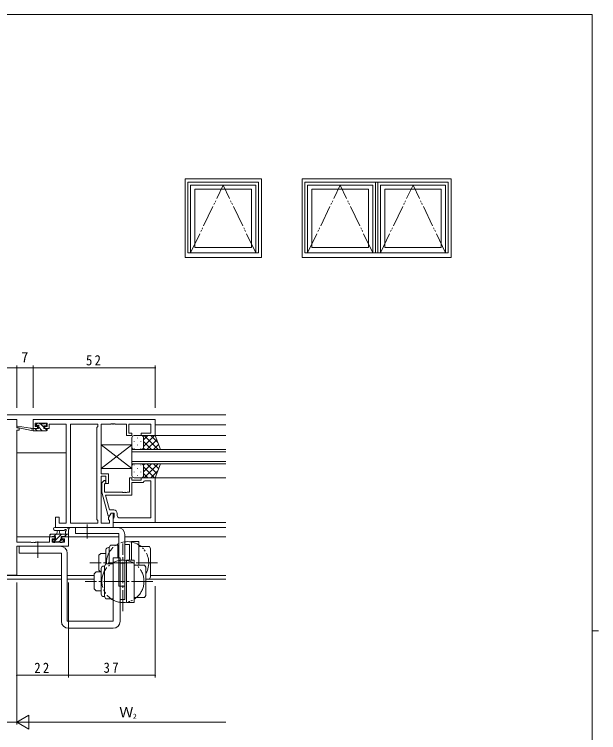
# Model space of a CAD drawing. Units: millimetres on the paper. Extents: x -420 to 373, y -297 to 267.
# Drawn here: x 106.3 to 355.1, y -41.5 to 264.4 of the extents above; entities that cross this region are included whole.
import ezdxf
from ezdxf.enums import TextEntityAlignment as Align

# ---------------------------------------------------------------- set-up
doc = ezdxf.new("R2010")
doc.units = ezdxf.units.MM
doc.linetypes.add('CHAIN2', pattern=[12, 9, -1, 1, -1])
doc.linetypes.add('DOUBLE_CHAIN2', pattern=[12.8, 9, -1, 0.6, -0.6, 0.6, -1])
for name, color, linetype, lineweight in [('0-1_YKK_ZWAK', 7, 'Continuous', 9), ('0-3_YKK_11', 7, 'Continuous', 9), ('0-4_YKK_12', 2, 'Continuous', 9), ('0-5_YKK_13', 4, 'Continuous', 9), ('0-6_YKK_D', 6, 'Continuous', 9), ('0-7_YKK_A1', 4, 'Continuous', 9)]:
    doc.layers.add(name, color=color, linetype=linetype, lineweight=lineweight)
doc.styles.add('ＭＳ ゴシック', font='')
doc.styles.get('ＭＳ ゴシック').set_extended_font_data('MS Gothic')

msp = doc.modelspace()

# ---------------------------------------------------------------- linework, layer by layer
at = {"layer": '0-1_YKK_ZWAK'}
for p, q in [((352.3, 264.4), (-417.7, 264.4)), ((352.3, 264.4), (352.3, -260.6)), ((352.3, 1.9), (355.1, 1.9))]:
    msp.add_line(p, q, dxfattribs=at)
at = {"layer": '0-3_YKK_11'}
for p, q in [((87.3, 91.866), (107.3, 91.866)), ((107.3, 91.866), (107.3, 88.366)), ((114.3, 88.066), (114.3, 91.866)), ((114.3, 91.866), (166.3, 91.866)), ((166.3, 91.866), (166.3, 85.066)), ((115.1, 90.366), (115.1, 88.866)), ((120.3, 90.366), (115.1, 90.366)), ((115.1, 88.866), (116.2, 88.866)), ((116.2, 88.866), (116.2, 88.066)), ((119.2, 88.866), (120.3, 88.866)), ((119.2, 88.066), (119.2, 88.866)), ((120.3, 88.866), (120.3, 90.366)), ((121.1, 89.936), (121.1, 89.136)), ((128.3, 89.936), (121.1, 89.936)), ((121.1, 89.136), (121.1, 88.066)), ((128.3, 47.796), (128.3, 89.936)), ((130.23, 47.796), (130.23, 89.936)), ((130.23, 89.936), (141.8, 89.936)), ((130.23, 47.796), (130.23, 89.936)), ((141.8, 88.866), (141.37, 88.436)), ((141.8, 89.936), (141.8, 88.866)), ((143.3, 89.936), (143.3, 68.766)), ((147.342, 89.936), (143.3, 89.936)), ((147.525, 90.056), (147.342, 89.936)), ((148.075, 90.056), (147.525, 90.056)), ((148.258, 89.936), (148.075, 90.056)), ((148.342, 89.936), (148.258, 89.936)), ((148.525, 90.056), (148.342, 89.936)), ((149.075, 90.056), (148.525, 90.056)), ((149.258, 89.936), (149.075, 90.056)), ((154.1, 89.936), (149.258, 89.936)), ((154.1, 85.066), (154.1, 89.936)), ((155.1, 89.936), (155.1, 86.066)), ((164.37, 89.936), (155.1, 89.936)), ((164.37, 86.066), (164.37, 89.936)), ((107.3, 88.366), (108.3, 88.366)), ((108.3, 87.366), (107.3, 87.366)), ((107.3, 87.366), (107.3, 39.596)), ((108.3, 88.366), (108.3, 87.366)), ((116.2, 88.066), (114.3, 88.066)), ((121.1, 88.066), (119.2, 88.066)), ((141.37, 88.436), (141.37, 49.296)), ((155.1, 86.066), (156.3, 86.066)), ((156.3, 86.066), (156.3, 85.066)), ((160.3, 86.066), (164.37, 86.066)), ((160.3, 85.066), (160.3, 86.066)), ((156.3, 85.066), (154.1, 85.066)), ((166.3, 85.066), (160.3, 85.066)), ((143.3, 68.766), (146.3, 68.766)), ((143.3, 67.766), (143.3, 47.796)), ((145.3, 67.766), (143.3, 67.766)), ((145.3, 64.566), (145.3, 67.766)), ((146.3, 68.766), (146.3, 64.566)), ((144.276, 65.691), (143.5, 64.915)), ((143.5, 64.915), (143.5, 60.97)), ((144.7, 64.418), (145.124, 64.842)), ((144.7, 60.966), (144.7, 64.418)), ((146.3, 64.566), (145.3, 64.566)), ((155.3, 67.066), (155.3, 60.966)), ((156.3, 67.066), (155.3, 67.066)), ((156.3, 66.066), (156.3, 67.066)), ((160.3, 66.066), (156.3, 66.066)), ((156.3, 65.066), (161.1, 65.066)), ((156.3, 59.666), (156.3, 65.066)), ((160.3, 67.066), (160.3, 66.066)), ((166.3, 67.066), (160.3, 67.066)), ((161.1, 65.066), (161.6, 65.566)), ((161.6, 65.566), (161.8, 65.766)), ((161.8, 65.766), (164.37, 65.766)), ((164.37, 65.766), (164.37, 49.996)), ((164.37, 65.766), (164.37, 49.996)), ((166.3, 48.066), (166.3, 67.066)), ((143.5, 60.97), (146.207, 50.866)), ((152.342, 60.966), (144.7, 60.966)), ((145.092, 59.666), (156.3, 59.666)), ((146.78, 53.366), (145.092, 59.666)), ((152.525, 60.846), (152.342, 60.966)), ((153.075, 60.846), (152.525, 60.846)), ((153.258, 60.966), (153.075, 60.846)), ((153.342, 60.966), (153.258, 60.966)), ((153.525, 60.846), (153.342, 60.966)), ((154.075, 60.846), (153.525, 60.846)), ((154.258, 60.966), (154.075, 60.846)), ((155.3, 60.966), (154.258, 60.966)), ((146.37, 50.109), (147.5, 52.066)), ((148.6, 53.366), (146.78, 53.366)), ((146.807, 50.866), (147.5, 52.066)), ((147.5, 52.066), (148.3, 52.066)), ((147.5, 52.066), (148.8, 52.066)), ((148.3, 52.066), (148.3, 45.866)), ((148.8, 52.066), (148.8, 50.266)), ((123.8, 50.366), (125.3, 50.366)), ((123.8, 45.866), (123.8, 50.366)), ((125.3, 50.366), (125.3, 47.796)), ((141.37, 49.296), (141.8, 48.866)), ((146.207, 50.866), (146.807, 50.866)), ((146.37, 49.296), (146.37, 50.109)), ((146.8, 48.866), (146.37, 49.296)), ((148.6, 50.066), (148.3, 49.766)), ((148.3, 49.766), (148.3, 48.066)), ((148.8, 50.266), (148.6, 50.066)), ((150.1, 50.996), (150.1, 51.866)), ((164.37, 49.996), (151.1, 49.996)), ((125.3, 47.796), (128.3, 47.796)), ((141.8, 47.796), (130.23, 47.796)), ((141.8, 48.866), (141.8, 47.796)), ((143.3, 47.796), (146.8, 47.796)), ((146.8, 47.796), (146.8, 48.866)), ((148.3, 48.066), (166.3, 48.066)), ((148.3, 45.866), (123.8, 45.866)), ((121.2, 41.866), (123.5, 41.866)), ((121.2, 39.596), (121.2, 41.866)), ((122.4, 41.066), (122.4, 39.596)), ((123.5, 41.066), (122.4, 41.066)), ((123.5, 41.866), (123.5, 41.066)), ((126.5, 41.866), (129.3, 41.866)), ((126.5, 41.066), (126.5, 41.866)), ((127.67, 41.066), (126.5, 41.066)), ((127.67, 39.596), (127.67, 41.066)), ((129.3, 41.866), (129.3, 37.966)), ((107.3, 39.596), (113.342, 39.596)), ((107.3, 37.966), (107.3, 25.566)), ((129.3, 37.966), (107.3, 37.966)), ((113.342, 39.596), (113.525, 39.476)), ((113.525, 39.476), (114.075, 39.476)), ((114.075, 39.476), (114.258, 39.596)), ((114.258, 39.596), (114.342, 39.596)), ((114.342, 39.596), (114.525, 39.476)), ((114.525, 39.476), (115.075, 39.476)), ((115.075, 39.476), (115.258, 39.596)), ((115.258, 39.596), (121.2, 39.596)), ((122.4, 39.596), (127.67, 39.596)), ((107.3, 25.566), (87.3, 25.566))]:
    msp.add_line(p, q, dxfattribs=at)
for centre, radius, start, end in [((144.7, 65.266), 0.6, 314.99998, 135), ((148.6, 51.866), 1.5, 0, 89.99998), ((151.1, 50.996), 1, 180, 269.99998)]:
    msp.add_arc(centre, radius, start, end, dxfattribs=at)
at = {"layer": '0-4_YKK_12'}
for p, q in [((-1.7, 93.866), (196.3, 93.866)), ((196.3, 89.666), (166.3, 89.666)), ((165.924, 85.066), (196.3, 85.066)), ((107.3, 77.666), (128.3, 77.666)), ((156.3, 79.068), (156.3, 73.068)), ((196.3, 79.068), (156.3, 79.068)), ((156.3, 78.068), (196.3, 78.068)), ((196.3, 74.068), (156.3, 74.068)), ((156.3, 73.068), (196.3, 73.068)), ((196.3, 67.066), (165.8, 67.066)), ((196.3, 48.066), (148.3, 48.066)), ((196.3, 45.866), (148, 45.866)), ((107.3, 41.866), (123.8, 41.866)), ((150.8, 41.866), (126.2, 41.866)), ((196.3, 41.866), (153.3, 41.866)), ((126.3, 25.496), (68.3, 25.496)), ((140.3, 25.496), (128.8, 25.496)), ((196.3, 25.496), (164.3, 25.496)), ((126.3, 23.866), (68.3, 23.866)), ((140.3, 23.866), (128.8, 23.866)), ((196.3, 23.866), (162.3, 23.866))]:
    msp.add_line(p, q, dxfattribs=at)
at = {"layer": '0-5_YKK_13'}
for p, q in [((113.188, 88.24), (107.646, 89.063)), ((115.988, 90.178), (115.488, 89.678)), ((116.082, 89.169), (115.53, 89.721)), ((115.7, 89.166), (116.039, 89.166)), ((116.8, 90.266), (116.2, 90.266)), ((116.5, 88.705), (116.5, 88.066)), ((118.185, 87.066), (116.503, 88.748)), ((119, 90.066), (117, 90.066)), ((118.9, 88.596), (117.43, 90.066)), ((118.9, 89.166), (119.7, 89.166)), ((118.9, 88.066), (118.9, 89.166)), ((119.7, 90.266), (119.2, 90.266)), ((120, 89.741), (119.475, 90.266)), ((120, 89.466), (120, 89.966)), ((114.302, 87.066), (107.541, 88.473)), ((114.302, 88.066), (114.215, 88.08)), ((114.302, 87.066), (114.302, 88.066)), ((116.5, 88.066), (114.302, 88.066)), ((120, 87.066), (114.302, 87.066)), ((115.94, 87.066), (114.94, 88.066)), ((120, 88.066), (118.9, 88.066)), ((120.267, 87.229), (119.43, 88.066)), ((120.3, 87.366), (120.3, 87.766)), ((156.304, 80.066), (156.304, 84.066)), ((157.252, 82.731), (157.252, 82.531)), ((157.304, 85.066), (160.304, 85.066)), ((158.667, 84.146), (158.667, 83.946)), ((160.082, 82.731), (160.082, 82.531)), ((166.304, 85.066), (160.304, 85.066)), ((161.303, 80.445), (165.924, 85.066)), ((161.304, 83.274), (163.095, 85.066)), ((161.304, 84.066), (161.304, 80.466)), ((161.304, 83.666), (161.304, 80.066)), ((161.572, 85.066), (167.572, 79.066)), ((162.752, 79.066), (166.948, 83.262)), ((164.4, 85.066), (167.361, 82.105)), ((168.447, 79.066), (166.304, 85.066)), ((143.3, 81.066), (156.3, 81.066)), ((143.3, 71.066), (143.3, 81.066)), ((156.3, 81.066), (143.3, 71.066)), ((156.3, 71.066), (143.3, 81.066)), ((156.3, 81.066), (156.3, 71.066)), ((157.252, 79.701), (157.252, 79.501)), ((158.667, 81.116), (158.667, 80.916)), ((160.082, 79.701), (160.082, 79.501)), ((161.247, 79.734), (161.915, 79.066)), ((161.304, 82.506), (164.743, 79.066)), ((165.581, 79.066), (167.692, 81.178)), ((160.304, 79.066), (157.304, 79.066)), ((160.082, 79.066), (168.447, 79.066)), ((156.3, 71.066), (143.3, 71.066)), ((156.304, 72.068), (156.304, 68.068)), ((157.252, 72.433), (157.252, 72.633)), ((160.304, 73.068), (157.304, 73.068)), ((158.667, 71.018), (158.667, 71.218)), ((160.082, 73.068), (168.447, 73.068)), ((160.082, 72.433), (160.082, 72.633)), ((161.247, 72.4), (161.915, 73.068)), ((161.303, 71.688), (165.924, 67.068)), ((161.304, 69.628), (164.743, 73.068)), ((161.304, 68.468), (161.304, 72.068)), ((161.304, 68.068), (161.304, 71.668)), ((161.572, 67.068), (167.572, 73.068)), ((162.752, 73.068), (166.948, 68.872)), ((165.581, 73.068), (167.692, 70.956)), ((168.447, 73.068), (166.304, 67.068)), ((157.252, 69.403), (157.252, 69.603)), ((158.667, 67.988), (158.667, 68.188)), ((160.082, 69.403), (160.082, 69.603)), ((161.304, 68.859), (163.095, 67.068)), ((164.4, 67.068), (167.361, 70.028)), ((157.304, 67.068), (160.304, 67.068)), ((166.304, 67.068), (160.304, 67.068)), ((121.829, 43.066), (121.4, 42.637)), ((129.3, 43.066), (121.7, 43.066)), ((126.319, 43.066), (122.828, 39.575)), ((124.074, 43.066), (123.074, 42.066)), ((123.572, 45.866), (128.734, 45.866)), ((123.572, 44.666), (127.533, 44.664)), ((124.4, 43.066), (124.502, 44.211)), ((125.6, 43.066), (125.498, 44.211)), ((128.564, 43.066), (127.564, 42.066)), ((128.1, 44.247), (128.1, 43.066)), ((129.3, 42.166), (129.3, 44.847)), ((132.3, 45.866), (132.3, 43.366)), ((132.3, 45.866), (150.3, 45.866)), ((132.3, 43.366), (150.8, 43.366)), ((150.8, 20.866), (150.8, 43.366)), ((153.3, 42.866), (153.3, 20.866)), ((121.4, 42.766), (121.4, 42.166)), ((121.7, 41.866), (122.3, 41.866)), ((122.5, 42.066), (123.8, 42.066)), ((122.6, 40.366), (122.6, 39.866)), ((123.8, 40.666), (122.9, 40.666)), ((123.6, 39.766), (125.7, 39.766)), ((123.8, 42.066), (123.8, 40.666)), ((126.006, 40.508), (125.264, 39.766)), ((126.2, 42.066), (128.2, 42.066)), ((126.2, 41.127), (126.2, 42.066)), ((127, 40.666), (126.661, 40.666)), ((126.712, 39.654), (127.212, 40.154)), ((128.4, 41.866), (129, 41.866)), ((156.1, 31.966), (156.1, 39.866)), ((159.3, 39.866), (156.1, 39.866)), ((159.3, 29.895), (159.3, 39.866)), ((108.3, 34.966), (108.3, 37.966)), ((125.8, 37.966), (108.3, 37.966)), ((122.9, 39.566), (123.4, 39.566)), ((125.9, 39.566), (126.5, 39.566)), ((146.6, 37.366), (147.181, 38.372)), ((150.3, 38.372), (147.181, 38.372)), ((150.3, 38.372), (150.3, 32.966)), ((153.3, 38.616), (155.3, 38.616)), ((153.3, 38.616), (153.3, 23.866)), ((155.3, 38.616), (155.3, 31.966)), ((126.3, 34.966), (108.3, 34.966)), ((126.3, 34.966), (126.3, 5.966)), ((128.8, 34.966), (128.8, 5.966)), ((142.3, 34.066), (143.1, 34.866)), ((142.3, 27.666), (142.3, 34.066)), ((145.3, 34.866), (143.1, 34.866)), ((145.3, 30.472), (145.3, 36.366)), ((150.8, 34.866), (150.3, 34.866)), ((156.115, 30.866), (147.736, 30.866)), ((148.3, 32.966), (151.3, 32.966)), ((148.3, 5.966), (148.3, 32.966)), ((151.3, 5.966), (151.3, 32.966)), ((151.3, 30.716), (153.3, 30.716)), ((151.3, 30.716), (151.3, 15.966)), ((153.3, 30.716), (153.3, 15.216)), ((154.1, 13.966), (154.1, 31.966)), ((157.3, 31.966), (154.1, 31.966)), ((157.3, 13.966), (157.3, 31.966)), ((143, 26.966), (142.3, 27.666)), ((143.3, 17.466), (143.3, 28.466)), ((144.6, 29.466), (145.181, 30.472)), ((148.3, 30.472), (145.181, 30.472)), ((148.3, 30.472), (148.3, 15.966)), ((140.3, 26.166), (141.1, 26.966)), ((140.3, 19.766), (140.3, 26.166)), ((143.3, 26.966), (141.1, 26.966)), ((146.3, 22.966), (153.3, 22.966)), ((153.3, 23.866), (153.3, 23.116)), ((163.764, 23.938), (162.3, 23.938)), ((141.1, 18.966), (140.3, 19.766)), ((143.3, 18.966), (141.1, 18.966)), ((150.8, 20.866), (153.3, 20.866)), ((144.6, 16.466), (144.3, 16.466)), ((145.181, 15.461), (144.6, 16.466)), ((161.764, 16.038), (157.3, 16.038)), ((157.3, 13.966), (154.1, 13.966)), ((128.8, 5.966), (148.3, 5.966)), ((129.3, 2.966), (148.3, 2.966))]:
    msp.add_line(p, q, dxfattribs=at)
at = {"layer": '0-5_YKK_13', "linetype": 'CHAIN2'}
for p, q in [((137.3, 47.244), (137.3, 41.201)), ((116.3, 32.966), (116.3, 39.966)), ((152.5, 10.253), (152.5, 39.053)), ((167.213, 30.866), (138.413, 30.866)), ((165.213, 22.966), (136.413, 22.966))]:
    msp.add_line(p, q, dxfattribs=at)
at = {"layer": '0-5_YKK_13'}
for points in [[(146.6, 30.472), (146.6, 37.366), (146.3, 37.366)], [(163.764, 23.938), (164.3, 24.866), (164.3, 36.866), (163.764, 37.795), (159.3, 37.795)], [(144.6, 16.466), (144.6, 29.466), (144.3, 29.466)], [(161.764, 16.038), (162.3, 16.966), (162.3, 28.966), (161.764, 29.895), (157.3, 29.895)], [(148.3, 15.966), (148.3, 15.461), (145.181, 15.461)], [(151.3, 15.966), (151.3, 15.216), (153.3, 15.216)]]:
    msp.add_lwpolyline(points, dxfattribs=at)
at = {"layer": '0-5_YKK_13', "linetype": 'DOUBLE_CHAIN2'}
msp.add_circle((152.5, 22.966), 9, dxfattribs=at)
at = {"layer": '0-5_YKK_13'}
for centre, radius, start, end in [((107.602, 88.766), 0.3, 81.55064, 258.25018), ((115.7, 89.466), 0.3, 135, 270), ((116.2, 89.966), 0.3, 90, 135), ((116.039, 89.466), 0.3, 270, 326.94426), ((116.5, 89.166), 0.25, 303.05573, 146.94426), ((116.8, 88.705), 0.3, 123.05573, 180), ((116.8, 90.066), 0.2, 0, 90), ((119.2, 90.066), 0.2, 90, 180), ((119.7, 89.966), 0.3, 0, 90), ((119.7, 89.466), 0.3, 270, 0), ((113.144, 87.943), 0.3, 21.55064, 81.55064), ((113.702, 88.163), 0.3, 201.55064, 320.80246), ((114.167, 87.784), 0.3, 80.80246, 140.80246), ((120, 87.766), 0.3, 0, 90), ((120, 87.366), 0.3, 270, 0), ((157.304, 84.066), 1, 90, 180), ((160.304, 84.066), 1, 0, 90), ((160.304, 84.066), 1, 0, 90), ((157.304, 80.066), 1, 180, 270), ((160.304, 80.066), 1, 270, 0), ((160.304, 80.066), 1, 270, 0), ((157.304, 72.068), 1, 90, 180), ((160.304, 72.068), 1, 0, 90), ((160.304, 72.068), 1, 0, 90), ((157.304, 68.068), 1, 180, 270), ((160.304, 68.068), 1, 270, 0), ((160.304, 68.068), 1, 270, 0), ((121.7, 42.766), 0.3, 90, 180), ((123.573, 45.266), 0.6, 89.95976, 269.95976), ((125, 44.166), 0.5, 5.09206, 174.90793), ((127.533, 44.964), 0.3, 269.95976, 340.81024), ((128.1, 44.766), 0.3, 300, 160.81024), ((128.4, 44.247), 0.3, 120, 180), ((128.734, 45.566), 0.3, 40.52878, 90), ((129.19, 45.956), 0.3, 220.52878, 280.52878), ((129.3, 45.366), 0.3, 300, 100.52878), ((129.6, 44.847), 0.3, 120, 180), ((150.3, 42.866), 3, 0, 90), ((121.7, 42.166), 0.3, 180, 270), ((122.3, 42.066), 0.2, 270, 0), ((122.9, 40.366), 0.3, 90, 180), ((122.9, 39.866), 0.3, 180, 270), ((123.4, 39.766), 0.2, 270, 0), ((125.9, 39.766), 0.2, 180, 270), ((126.2, 40.666), 0.25, 123.05573, 326.94426), ((125.9, 41.127), 0.3, 303.05573, 0), ((126.661, 40.366), 0.3, 90, 146.94426), ((127, 40.366), 0.3, 315, 90), ((128.4, 42.066), 0.2, 180, 270), ((129, 42.166), 0.3, 270, 0), ((125.8, 34.966), 3, 0, 90), ((126.5, 39.866), 0.3, 270, 315), ((146.3, 36.366), 1, 90, 180), ((144.3, 28.466), 1, 90, 180), ((144.3, 17.466), 1, 180, 270), ((129.3, 5.966), 3, 180, 270), ((148.3, 5.966), 3, 270, 0)]:
    msp.add_arc(centre, radius, start, end, dxfattribs=at)
at = {"layer": '0-5_YKK_13', "linetype": 'DOUBLE_CHAIN2'}
msp.add_arc((154.5, 30.866), 9, 330.07361, 182.51192, dxfattribs=at)
at = {"layer": '0-6_YKK_D'}
for p, q in [((87.3, 113.866), (107.3, 113.866)), ((107.3, 96.866), (107.3, 114.866)), ((107.3, 96.866), (107.3, 114.866)), ((107.3, 113.866), (114.3, 113.866)), ((114.3, 96.866), (114.3, 114.866)), ((114.3, 96.866), (114.3, 114.866)), ((114.3, 113.866), (166.3, 113.866)), ((166.3, 96.866), (166.3, 114.866)), ((107.3, 22.496), (107.3, -18.034)), ((107.3, 22.496), (107.3, -38.034)), ((107.3, 22.496), (107.3, -38.034)), ((129.3, 22.496), (129.3, -18.034)), ((129.298, 20.866), (129.298, -18.034)), ((166.3, 20.866), (166.3, -18.034)), ((107.3, -17.034), (129.3, -17.034)), ((129.298, -17.034), (166.3, -17.034)), ((107.3, -37.034), (112.496, -34.034)), ((112.496, -40.034), (112.496, -34.034)), ((107.3, -37.034), (87.3, -37.034)), ((107.3, -37.034), (117.692, -37.034)), ((107.3, -37.034), (112.496, -40.034)), ((113.3, -37.034), (196.3, -37.034))]:
    msp.add_line(p, q, dxfattribs=at)
for centre, start, end in [((107.3, 113.866), 0, 180), ((107.3, 113.866), 0, 180), ((107.3, 113.866), 180, 0), ((107.3, 113.866), 180, 0), ((114.3, 113.866), 0, 180), ((114.3, 113.866), 0, 180), ((114.3, 113.866), 180, 0), ((114.3, 113.866), 180, 0), ((166.3, 113.866), 0, 180), ((166.3, 113.866), 180, 0), ((107.3, -17.034), 0, 180), ((107.3, -17.034), 180, 0), ((129.298, -17.034), 0, 180), ((129.298, -17.034), 180, 0), ((129.3, -17.034), 0, 180), ((129.3, -17.034), 180, 0), ((166.3, -17.034), 0, 180), ((166.3, -17.034), 180, 0)]:
    msp.add_arc(centre, 0.106, start, end, dxfattribs=at)
at = {"layer": '0-7_YKK_A1'}
for p, q in [((180.217, 162.9), (180.217, 192.9)), ((180.217, 192.9), (210.217, 192.9)), ((210.217, 162.9), (210.217, 192.9)), ((211.467, 160.9), (211.467, 194.4)), ((291.05, 192.9), (230.05, 192.9)), ((230.05, 162.9), (230.05, 192.9)), ((260.05, 162.9), (260.05, 192.9)), ((261.05, 162.9), (261.05, 192.9)), ((291.05, 162.9), (291.05, 192.9)), ((181.317, 162.9), (181.317, 191.6)), ((181.317, 191.6), (209.117, 191.6)), ((183.167, 165.15), (183.167, 190)), ((183.167, 190), (207.267, 190)), ((207.267, 165.15), (207.267, 190)), ((209.117, 162.9), (209.117, 191.6)), ((231.15, 162.9), (231.15, 191.6)), ((231.15, 191.6), (258.95, 191.6)), ((233, 165.15), (233, 190)), ((233, 190), (257.1, 190)), ((257.1, 165.15), (257.1, 190)), ((258.95, 162.9), (258.95, 191.6)), ((262.15, 162.9), (262.15, 191.6)), ((289.95, 191.6), (262.15, 191.6)), ((264, 165.15), (264, 190)), ((288.1, 190), (264, 190)), ((288.1, 165.15), (288.1, 190)), ((289.95, 162.9), (289.95, 191.6)), ((180.217, 162.9), (210.217, 162.9)), ((183.167, 165.15), (207.267, 165.15)), ((291.05, 162.9), (230.05, 162.9)), ((233, 165.15), (257.1, 165.15)), ((288.1, 165.15), (264, 165.15)), ((178.967, 160.9), (211.467, 160.9)), ((228.8, 160.9), (261.3, 160.9)), ((292.3, 160.9), (259.8, 160.9))]:
    msp.add_line(p, q, dxfattribs=at)
at = {"layer": '0-7_YKK_A1', "linetype": 'DOUBLE_CHAIN2'}
for p, q in [((181.317, 162.9), (195.217, 191.6)), ((209.117, 162.9), (195.217, 191.6)), ((231.15, 162.9), (245.05, 191.6)), ((258.95, 162.9), (245.05, 191.6)), ((262.15, 162.9), (276.05, 191.6)), ((289.95, 162.9), (276.05, 191.6))]:
    msp.add_line(p, q, dxfattribs=at)
at = {"layer": '0-7_YKK_A1'}
for points in [[(178.967, 160.9), (178.967, 194.4), (211.467, 194.4)], [(228.8, 160.9), (228.8, 194.4), (261.3, 194.4)], [(292.3, 160.9), (292.3, 194.4), (259.8, 194.4)]]:
    msp.add_lwpolyline(points, dxfattribs=at)

# ---------------------------------------------------------------- texts
at = {"layer": '0-6_YKK_D', "color": 3, "style": 'ＭＳ ゴシック'}
for s, p in [('7', (109.2, 114.866)), ('Ｗ', (150.96, -36.234))]:
    msp.add_text(s, height=4.399, dxfattribs=at).set_placement(p, align=Align.BOTTOM_LEFT)
at = {"layer": '0-6_YKK_D', "color": 7, "style": 'ＭＳ ゴシック'}
msp.add_text('2', height=2.199, dxfattribs=at).set_placement((156.72, -36.234), align=Align.BOTTOM_LEFT)
at = {"layer": '0-6_YKK_D', "color": 3, "char_height": 4.399, "attachment_point": 7, "style": 'ＭＳ ゴシック'}
for s, insert in [('\\T1.36;\\W0.9;52', (136.78, 114.866)), ('\\T1.36;\\W0.9;22', (114.78, -16.034)), ('\\T1.36;\\W0.9;37', (144.279, -16.034))]:
    msp.add_mtext(s, dxfattribs=dict(at, insert=insert))

doc.saveas('drawing.dxf')
